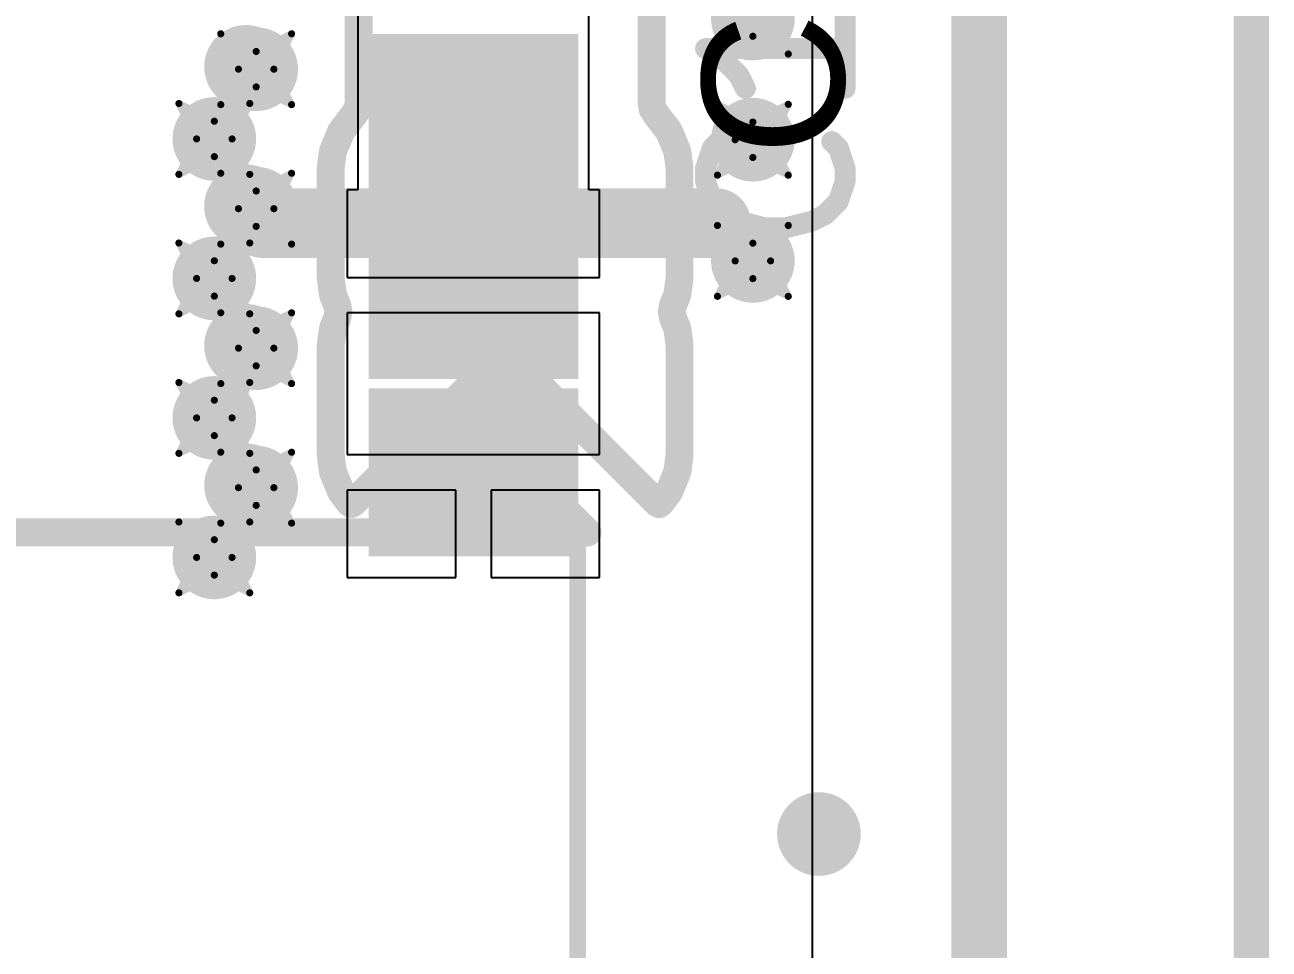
# Model space of a CAD drawing. Header units: inches. Extents: x 0 to 12.4, y -0.6 to 2.2.
# Drawn here: x 2.2868 to 2.638, y -0.1302 to 0.1306 of the extents above; entities that cross this region are included whole.
import ezdxf

# ---------------------------------------------------------------- set-up
doc = ezdxf.new("R2010")
doc.units = ezdxf.units.IN
doc.header["$MEASUREMENT"] = 0
for name, color, linetype in [('Board_Outline', 216, 'Continuous'), ('Bottom Layer', 5, 'Continuous'), ('Dimension', 6, 'Continuous'), ('Drill Drawing', 1, 'Continuous'), ('Mechanical 4', 56, 'Continuous'), ('Top Layer', 1, 'Continuous'), ('Top Overlay', 2, 'Continuous'), ('Top Paste', 8, 'Continuous'), ('Top Solder', 216, 'Continuous'), ('Via Holes', 16, 'Continuous')]:
    doc.layers.add(name, color=color, linetype=linetype)
doc.styles.add('Arial', font='', dxfattribs={"height": 0.2})
doc.styles.get('Arial').set_extended_font_data('Arial')

# ---------------------------------------------------------------- blocks, each defined once
blk = doc.blocks.new('E07_400M10S_10')
at = {"layer": 'Top Layer'}
for points in [[(-0.28346455, 0.03503935), (-0.23228345, 0.03503935), (-0.23228345, -0.00433075), (-0.28346455, -0.00433075)], [(-0.28346455, -0.01496065), (-0.23228345, -0.01496065), (-0.23228345, -0.05433075), (-0.28346455, -0.05433075)], [(-0.28346455, -0.06496065), (-0.23228345, -0.06496065), (-0.23228345, -0.10433075), (-0.28346455, -0.10433075)]]:
    blk.add_hatch(color=1, dxfattribs=at).paths.add_polyline_path(points)
at = {"layer": 'Top Paste'}
for points in [[(-0.28346455, 0.03503935), (-0.23228345, 0.03503935), (-0.23228345, -0.00433075), (-0.28346455, -0.00433075)], [(-0.28346455, -0.01496065), (-0.23228345, -0.01496065), (-0.23228345, -0.05433075), (-0.28346455, -0.05433075)], [(-0.28346455, -0.06496065), (-0.23228345, -0.06496065), (-0.23228345, -0.10433075), (-0.28346455, -0.10433075)]]:
    blk.add_hatch(color=8, dxfattribs=at).paths.add_polyline_path(points)
at = {"layer": 'Top Solder'}
for points in [[(-0.28746455, 0.03903935), (-0.22828345, 0.03903935), (-0.22828345, -0.00833075), (-0.28746455, -0.00833075)], [(-0.28746455, -0.01096065), (-0.22828345, -0.01096065), (-0.22828345, -0.05833075), (-0.28746455, -0.05833075)], [(-0.28746455, -0.06096065), (-0.22828345, -0.06096065), (-0.22828345, -0.10833075), (-0.28746455, -0.10833075)]]:
    blk.add_hatch(color=216, dxfattribs=at).paths.add_polyline_path(points)

msp = doc.modelspace()

# ---------------------------------------------------------------- hatches: boundary and pattern name
at = {"layer": 'Bottom Layer'}
h = msp.add_hatch(color=5, dxfattribs=at)
edge = h.paths.add_edge_path()
edge.add_arc((2.4922756, 0.132399), 0.011811, 0, 360)
h = msp.add_hatch(color=5, dxfattribs=at)
edge = h.paths.add_edge_path()
edge.add_arc((2.3520669, 0.1181102), 0.011811, 0, 360)
h = msp.add_hatch(color=5, dxfattribs=at)
edge = h.paths.add_edge_path()
edge.add_arc((2.3402559, 0.0984252), 0.011811, 0, 360)
h = msp.add_hatch(color=5, dxfattribs=at)
edge = h.paths.add_edge_path()
edge.add_arc((2.4922756, 0.0981995), 0.011811, 0, 360)
h = msp.add_hatch(color=5, dxfattribs=at)
edge = h.paths.add_edge_path()
edge.add_arc((2.3520669, 0.0787402), 0.011811, 0, 360)
h = msp.add_hatch(color=5, dxfattribs=at)
edge = h.paths.add_edge_path()
edge.add_arc((2.4922756, 0.064), 0.011811, 0, 360)
h = msp.add_hatch(color=5, dxfattribs=at)
edge = h.paths.add_edge_path()
edge.add_arc((2.3402559, 0.0590552), 0.011811, 0, 360)
h = msp.add_hatch(color=5, dxfattribs=at)
edge = h.paths.add_edge_path()
edge.add_arc((2.3520669, 0.0393701), 0.011811, 0, 360)
h = msp.add_hatch(color=5, dxfattribs=at)
edge = h.paths.add_edge_path()
edge.add_arc((2.3402559, 0.0196851), 0.011811, 0, 360)
h = msp.add_hatch(color=5, dxfattribs=at)
edge = h.paths.add_edge_path()
edge.add_arc((2.3520669, 0), 0.011811, 0, 360)
h = msp.add_hatch(color=5, dxfattribs=at)
edge = h.paths.add_edge_path()
edge.add_arc((2.3402559, -0.019685), 0.011811, 0, 360)
at = {"layer": 'Dimension'}
h = msp.add_hatch(color=6, dxfattribs=at)
edge = h.paths.add_edge_path()
edge.add_arc((2.3492068, 0.1187761), 0.011811, 0, 360)
h = msp.add_hatch(color=6, dxfattribs=at)
edge = h.paths.add_edge_path()
edge.add_arc((2.3492068, 0.0794061), 0.011811, 0, 360)
h = msp.add_hatch(color=6, dxfattribs=at)
edge = h.paths.add_edge_path()
edge.add_arc((2.3492068, 0.040036), 0.011811, 0, 360)
h = msp.add_hatch(color=6, dxfattribs=at)
edge = h.paths.add_edge_path()
edge.add_arc((2.3492068, 0.0006659), 0.011811, 0, 360)
h = msp.add_hatch(color=6, dxfattribs=at)
edge = h.paths.add_edge_path()
edge.add_arc((2.5109194, -0.0977593), 0.011811, 0, 360)
at = {"layer": 'Top Layer'}
h = msp.add_hatch(color=1, dxfattribs=at)
edge = h.paths.add_edge_path()
edge.add_arc((2.4922756, 0.132399), 0.011811, 0, 360)
h = msp.add_hatch(color=1, dxfattribs=at)
edge = h.paths.add_edge_path()
edge.add_arc((2.3520669, 0.1181102), 0.011811, 0, 360)
h = msp.add_hatch(color=1, dxfattribs=at)
edge = h.paths.add_edge_path()
edge.add_arc((2.3402559, 0.0984252), 0.011811, 0, 360)
h = msp.add_hatch(color=1, dxfattribs=at)
edge = h.paths.add_edge_path()
edge.add_arc((2.4922756, 0.0981995), 0.011811, 0, 360)
h = msp.add_hatch(color=1, dxfattribs=at)
edge = h.paths.add_edge_path()
edge.add_arc((2.3520669, 0.0787402), 0.011811, 0, 360)
h = msp.add_hatch(color=1, dxfattribs=at)
edge = h.paths.add_edge_path()
edge.add_arc((2.4922756, 0.064), 0.011811, 0, 360)
h = msp.add_hatch(color=1, dxfattribs=at)
edge = h.paths.add_edge_path()
edge.add_arc((2.3402559, 0.0590552), 0.011811, 0, 360)
h = msp.add_hatch(color=1, dxfattribs=at)
edge = h.paths.add_edge_path()
edge.add_arc((2.3520669, 0.0393701), 0.011811, 0, 360)
h = msp.add_hatch(color=1, dxfattribs=at)
edge = h.paths.add_edge_path()
edge.add_arc((2.3402559, 0.0196851), 0.011811, 0, 360)
h = msp.add_hatch(color=1, dxfattribs=at)
edge = h.paths.add_edge_path()
edge.add_arc((2.3520669, 0), 0.011811, 0, 360)
h = msp.add_hatch(color=1, dxfattribs=at)
edge = h.paths.add_edge_path()
edge.add_arc((2.3402559, -0.019685), 0.011811, 0, 360)
at = {"layer": 'Via Holes'}
h = msp.add_hatch(color=7, dxfattribs=at)
edge = h.paths.add_edge_path()
edge.add_arc((2.4922756, 0.132399), 0.0059055, 0, 360)
h = msp.add_hatch(color=7, dxfattribs=at)
edge = h.paths.add_edge_path()
edge.add_arc((2.3520669, 0.1181102), 0.0059055, 0, 360)
h = msp.add_hatch(color=7, dxfattribs=at)
edge = h.paths.add_edge_path()
edge.add_arc((2.3402559, 0.0984252), 0.0059055, 0, 360)
h = msp.add_hatch(color=7, dxfattribs=at)
edge = h.paths.add_edge_path()
edge.add_arc((2.4922756, 0.0981995), 0.0059055, 0, 360)
h = msp.add_hatch(color=7, dxfattribs=at)
edge = h.paths.add_edge_path()
edge.add_arc((2.3520669, 0.0787402), 0.0059055, 0, 360)
h = msp.add_hatch(color=7, dxfattribs=at)
edge = h.paths.add_edge_path()
edge.add_arc((2.4922756, 0.064), 0.0059055, 0, 360)
h = msp.add_hatch(color=7, dxfattribs=at)
edge = h.paths.add_edge_path()
edge.add_arc((2.3402559, 0.0590552), 0.0059055, 0, 360)
h = msp.add_hatch(color=7, dxfattribs=at)
edge = h.paths.add_edge_path()
edge.add_arc((2.3520669, 0.0393701), 0.0059055, 0, 360)
h = msp.add_hatch(color=7, dxfattribs=at)
edge = h.paths.add_edge_path()
edge.add_arc((2.3402559, 0.0196851), 0.0059055, 0, 360)
h = msp.add_hatch(color=7, dxfattribs=at)
edge = h.paths.add_edge_path()
edge.add_arc((2.3520669, 0), 0.0059055, 0, 360)
h = msp.add_hatch(color=7, dxfattribs=at)
edge = h.paths.add_edge_path()
edge.add_arc((2.3402559, -0.019685), 0.0059055, 0, 360)

# ---------------------------------------------------------------- linework, layer by layer
at = {"layer": 'Board_Outline', "const_width": 0.01}
msp.add_lwpolyline([(2.5590551, -0.4330709), (2.5590551, 1.9685039)], dxfattribs=at)
at = {"layer": 'Bottom Layer'}
msp.add_line((2.509055, 0.3504187), (2.509055, -0.3830709), dxfattribs=at)
at = {"layer": 'Dimension'}
for points, const_width in [([(2.5522383, -0.4196294), (2.5522383, 1.9563943)], 0.007874), ([(2.633, -0.4330709), (2.633, 0.4708022)], 0.01), ([(2.463695, 0.1092984), (2.463695, 0.1400649)], 0.007874), ([(2.3809785, 0.1094903), (2.3809785, 0.1398729)], 0.007874), ([(2.3807294, 0.1069402), (2.3810161, 0.1090126)], 0.007874), ([(2.3809785, 0.1094898), (2.3809785, 0.1094903)], 0.007874), ([(2.3809785, 0.1092984), (2.3809785, 0.1094898)], 0.007874), ([(2.3809785, 0.1092984), (2.3810085, 0.1091094)], 0.007874), ([(2.3810085, 0.1091094), (2.3810161, 0.1090126)], 0.007874), ([(2.4636575, 0.1090132), (2.463665, 0.1091087)], 0.007874), ([(2.4636575, 0.1090132), (2.4639441, 0.1069403)], 0.007874), ([(2.463665, 0.1091087), (2.463695, 0.1092984)], 0.007874), ([(2.3762574, 0.1008232), (2.3795913, 0.105168)], 0.007874), ([(2.3795913, 0.105168), (2.3796015, 0.1051782)], 0.007874), ([(2.3796015, 0.1051782), (2.3796136, 0.105197)], 0.007874), ([(2.3796136, 0.105197), (2.3797859, 0.1054215)], 0.007874), ([(2.3797667, 0.1054363), (2.3807294, 0.1069402)], 0.007874), ([(2.3797667, 0.1054363), (2.3797859, 0.1054215)], 0.007874), ([(2.4639441, 0.1069403), (2.4649069, 0.1054363)], 0.007874), ([(2.4648877, 0.1054215), (2.4649069, 0.1054363)], 0.007874), ([(2.4648877, 0.1054215), (2.4650605, 0.1051963)], 0.007874), ([(2.4650605, 0.1051963), (2.4650723, 0.1051779)], 0.007874), ([(2.4650723, 0.1051779), (2.4650822, 0.105168)], 0.007874), ([(2.4650822, 0.105168), (2.4684161, 0.1008232)], 0.007874), ([(2.3738445, 0.0952144), (2.3759401, 0.1002737)], 0.007874), ([(2.3759401, 0.1002737), (2.3762574, 0.1008232)], 0.007874), ([(2.4684161, 0.1008232), (2.4687334, 0.1002737)], 0.007874), ([(2.4687334, 0.1002737), (2.470829, 0.0952144)], 0.007874), ([(2.373145, 0.0905356), (2.3736802, 0.0946014)], 0.007874), ([(2.3736802, 0.0946014), (2.3738445, 0.0952144)], 0.007874), ([(2.470829, 0.0952144), (2.4709933, 0.0946014)], 0.007874), ([(2.4709933, 0.0946014), (2.4715285, 0.0905356)], 0.007874), ([(2.3731242, 0.0902178), (2.373145, 0.0905356)], 0.007874), ([(2.3731242, 0.0591456), (2.3731242, 0.0902178)], 0.007874), ([(2.4715285, 0.0905356), (2.4715494, 0.0902178)], 0.007874), ([(2.4715494, 0.0591456), (2.4715494, 0.0902178)], 0.007874), ([(2.3492068, 0.0794061), (2.3539313, 0.0746817)], 0.019685), ([(2.3539313, 0.0746817), (2.4223368, 0.0746817)], 0.019685), ([(2.4223368, 0.0246817), (2.4223368, 0.0746817)], 0.019685), ([(2.4223368, 0.0746817), (2.481884, 0.0746817)], 0.019685), ([(2.3731242, 0.0591456), (2.373145, 0.0588277)], 0.007874), ([(2.373145, 0.0588277), (2.3736802, 0.0547619)], 0.007874), ([(2.4709933, 0.0547619), (2.4715285, 0.0588277)], 0.007874), ([(2.4715285, 0.0588277), (2.4715494, 0.0591456)], 0.007874), ([(2.3736802, 0.0547619), (2.3738445, 0.0541489)], 0.007874), ([(2.3738445, 0.0541489), (2.3749211, 0.0515498)], 0.007874), ([(2.4697524, 0.0515499), (2.470829, 0.054149)], 0.007874), ([(2.470829, 0.054149), (2.4709933, 0.0547619)], 0.007874), ([(2.3749211, 0.0515498), (2.3752927, 0.0496817)], 0.007874), ([(2.3749211, 0.0478135), (2.3752927, 0.0496817)], 0.007874), ([(2.4693808, 0.0496817), (2.4697524, 0.0515499)], 0.007874), ([(2.4693808, 0.0496817), (2.4697524, 0.0478134)], 0.007874), ([(2.3738445, 0.0452145), (2.3749211, 0.0478135)], 0.007874), ([(2.4697524, 0.0478134), (2.470829, 0.0452144)], 0.007874), ([(2.373145, 0.0405356), (2.3736802, 0.0446014)], 0.007874), ([(2.3736802, 0.0446014), (2.3738445, 0.0452145)], 0.007874), ([(2.470829, 0.0452144), (2.4709933, 0.0446014)], 0.007874), ([(2.4709933, 0.0446014), (2.4715285, 0.0405356)], 0.007874), ([(2.3731242, 0.0402178), (2.373145, 0.0405356)], 0.007874), ([(2.3731242, 0.0091456), (2.3731242, 0.0402178)], 0.007874), ([(2.4715285, 0.0405356), (2.4715494, 0.0402178)], 0.007874), ([(2.4715494, 0.0091456), (2.4715494, 0.0402178)], 0.007874), ([(2.3793633, -0.0043724), (2.4188847, 0.0351491)], 0.007874), ([(2.4188847, 0.0351491), (2.4210732, 0.0364126)], 0.007874), ([(2.4210732, 0.0364126), (2.4236003, 0.0364126)], 0.007874), ([(2.4236003, 0.0364126), (2.4257887, 0.0351491)], 0.007874), ([(2.4257887, 0.0351491), (2.4653102, -0.0043724)], 0.007874), ([(2.3992631, -0.0123113), (2.4218823, 0.0103078)], 0.007874), ([(2.4218823, 0.0103078), (2.4223368, 0.0105702)], 0.007874), ([(2.4223368, 0.0105702), (2.4227912, 0.0103078)], 0.007874), ([(2.4227912, 0.0103078), (2.4454104, -0.0123113)], 0.007874), ([(2.3731242, 0.0091456), (2.373145, 0.0088277)], 0.007874), ([(2.373145, 0.0088277), (2.3736802, 0.0047619)], 0.007874), ([(2.4709933, 0.0047619), (2.4715285, 0.0088277)], 0.007874), ([(2.4715285, 0.0088277), (2.4715494, 0.0091456)], 0.007874), ([(2.3736802, 0.0047619), (2.3738445, 0.004149)], 0.007874), ([(2.3738445, 0.004149), (2.3759402, -0.0009104)], 0.007874), ([(2.4687334, -0.0009103), (2.470829, 0.004149)], 0.007874), ([(2.470829, 0.004149), (2.4709933, 0.0047619)], 0.007874), ([(2.3759402, -0.0009104), (2.3762574, -0.0014598)], 0.007874), ([(2.3762574, -0.0014598), (2.3784462, -0.0043123)], 0.007874), ([(2.4662273, -0.0043123), (2.4684161, -0.0014599)], 0.007874), ([(2.4684161, -0.0014599), (2.4687334, -0.0009103)], 0.007874), ([(2.3784462, -0.0043123), (2.3788855, -0.0046345)], 0.007874), ([(2.3788855, -0.0046345), (2.3793633, -0.0043724)], 0.007874), ([(2.4653102, -0.0043724), (2.4657879, -0.0046345)], 0.007874), ([(2.4657879, -0.0046345), (2.4662273, -0.0043123)], 0.007874), ([(1.701884, -0.0126321), (2.3990666, -0.0126321)], 0.007874), ([(1.701884, -0.0126321), (2.3990666, -0.0126321)], 0.007874), ([(2.3990666, -0.0126321), (2.3992631, -0.0123113)], 0.007874), ([(2.3990666, -0.0126321), (2.3994324, -0.0127199)], 0.007874), ([(2.3994324, -0.0127199), (2.4452411, -0.0127199)], 0.007874), ([(2.4452411, -0.0127199), (2.4456069, -0.0126321)], 0.007874), ([(2.4454104, -0.0123113), (2.4456069, -0.0126321)], 0.007874)]:
    msp.add_lwpolyline(points, dxfattribs=dict(at, const_width=const_width))
for points, const_width in [([(2.37901, 0.1094903, 1), (2.382947, 0.1094903, 1)], 0.003937), ([(2.37901, 0.1094903, 1), (2.382947, 0.1094903, 1)], 0.003937), ([(2.37901, 0.1094898, 1), (2.382947, 0.1094898, 1)], 0.003937), ([(2.37901, 0.1094898, 1), (2.382947, 0.1094898, 1)], 0.003937), ([(2.37901, 0.1092984, 1), (2.382947, 0.1092984, 1)], 0.003937), ([(2.37901, 0.1092984, 1), (2.382947, 0.1092984, 1)], 0.003937), ([(2.37904, 0.1091094, 1), (2.382977, 0.1091094, 1)], 0.003937), ([(2.37904, 0.1091094, 1), (2.382977, 0.1091094, 1)], 0.003937), ([(2.3790476, 0.1090126, 1), (2.3829846, 0.1090126, 1)], 0.003937), ([(2.3790476, 0.1090126, 1), (2.3829846, 0.1090126, 1)], 0.003937), ([(2.461689, 0.1090132, 1), (2.465626, 0.1090132, 1)], 0.003937), ([(2.461689, 0.1090132, 1), (2.465626, 0.1090132, 1)], 0.003937), ([(2.4616965, 0.1091087, 1), (2.4656335, 0.1091087, 1)], 0.003937), ([(2.4616965, 0.1091087, 1), (2.4656335, 0.1091087, 1)], 0.003937), ([(2.4617265, 0.1092984, 1), (2.4656635, 0.1092984, 1)], 0.003937), ([(2.4617265, 0.1092984, 1), (2.4656635, 0.1092984, 1)], 0.003937), ([(2.3776228, 0.105168, 1), (2.3815598, 0.105168, 1)], 0.003937), ([(2.3776228, 0.105168, 1), (2.3815598, 0.105168, 1)], 0.003937), ([(2.377633, 0.1051782, 1), (2.38157, 0.1051782, 1)], 0.003937), ([(2.377633, 0.1051782, 1), (2.38157, 0.1051782, 1)], 0.003937), ([(2.3776451, 0.105197, 1), (2.3815821, 0.105197, 1)], 0.003937), ([(2.3776451, 0.105197, 1), (2.3815821, 0.105197, 1)], 0.003937), ([(2.3777982, 0.1054363, 1), (2.3817352, 0.1054363, 1)], 0.003937), ([(2.3777982, 0.1054363, 1), (2.3817352, 0.1054363, 1)], 0.003937), ([(2.3778174, 0.1054215, 1), (2.3817544, 0.1054215, 1)], 0.003937), ([(2.3778174, 0.1054215, 1), (2.3817544, 0.1054215, 1)], 0.003937), ([(2.3787609, 0.1069402, 1), (2.3826979, 0.1069402, 1)], 0.003937), ([(2.3787609, 0.1069402, 1), (2.3826979, 0.1069402, 1)], 0.003937), ([(2.4619756, 0.1069403, 1), (2.4659126, 0.1069403, 1)], 0.003937), ([(2.4619756, 0.1069403, 1), (2.4659126, 0.1069403, 1)], 0.003937), ([(2.4629192, 0.1054215, 1), (2.4668562, 0.1054215, 1)], 0.003937), ([(2.4629192, 0.1054215, 1), (2.4668562, 0.1054215, 1)], 0.003937), ([(2.4629384, 0.1054363, 1), (2.4668754, 0.1054363, 1)], 0.003937), ([(2.4629384, 0.1054363, 1), (2.4668754, 0.1054363, 1)], 0.003937), ([(2.463092, 0.1051963, 1), (2.467029, 0.1051963, 1)], 0.003937), ([(2.463092, 0.1051963, 1), (2.467029, 0.1051963, 1)], 0.003937), ([(2.4631038, 0.1051779, 1), (2.4670408, 0.1051779, 1)], 0.003937), ([(2.4631038, 0.1051779, 1), (2.4670408, 0.1051779, 1)], 0.003937), ([(2.4631137, 0.105168, 1), (2.4670507, 0.105168, 1)], 0.003937), ([(2.4631137, 0.105168, 1), (2.4670507, 0.105168, 1)], 0.003937), ([(2.3739716, 0.1002737, 1), (2.3779086, 0.1002737, 1)], 0.003937), ([(2.3739716, 0.1002737, 1), (2.3779086, 0.1002737, 1)], 0.003937), ([(2.3742889, 0.1008232, 1), (2.3782259, 0.1008232, 1)], 0.003937), ([(2.3742889, 0.1008232, 1), (2.3782259, 0.1008232, 1)], 0.003937), ([(2.4664476, 0.1008232, 1), (2.4703846, 0.1008232, 1)], 0.003937), ([(2.4664476, 0.1008232, 1), (2.4703846, 0.1008232, 1)], 0.003937), ([(2.4667649, 0.1002737, 1), (2.4707019, 0.1002737, 1)], 0.003937), ([(2.4667649, 0.1002737, 1), (2.4707019, 0.1002737, 1)], 0.003937), ([(2.3717117, 0.0946014, 1), (2.3756487, 0.0946014, 1)], 0.003937), ([(2.3717117, 0.0946014, 1), (2.3756487, 0.0946014, 1)], 0.003937), ([(2.371876, 0.0952144, 1), (2.375813, 0.0952144, 1)], 0.003937), ([(2.371876, 0.0952144, 1), (2.375813, 0.0952144, 1)], 0.003937), ([(2.4688605, 0.0952144, 1), (2.4727975, 0.0952144, 1)], 0.003937), ([(2.4688605, 0.0952144, 1), (2.4727975, 0.0952144, 1)], 0.003937), ([(2.4690248, 0.0946014, 1), (2.4729618, 0.0946014, 1)], 0.003937), ([(2.4690248, 0.0946014, 1), (2.4729618, 0.0946014, 1)], 0.003937), ([(2.3711557, 0.0902178, 1), (2.3750927, 0.0902178, 1)], 0.003937), ([(2.3711557, 0.0902178, 1), (2.3750927, 0.0902178, 1)], 0.003937), ([(2.3711765, 0.0905356, 1), (2.3751135, 0.0905356, 1)], 0.003937), ([(2.3711765, 0.0905356, 1), (2.3751135, 0.0905356, 1)], 0.003937), ([(2.46956, 0.0905356, 1), (2.473497, 0.0905356, 1)], 0.003937), ([(2.46956, 0.0905356, 1), (2.473497, 0.0905356, 1)], 0.003937), ([(2.4695809, 0.0902178, 1), (2.4735179, 0.0902178, 1)], 0.003937), ([(2.4695809, 0.0902178, 1), (2.4735179, 0.0902178, 1)], 0.003937), ([(2.3442856, 0.0794061, 1), (2.354128, 0.0794061, 1)], 0.0098425), ([(2.3490101, 0.0746817, 1), (2.3588525, 0.0746817, 1)], 0.0098425), ([(2.3490101, 0.0746817, 1), (2.3588525, 0.0746817, 1)], 0.0098425), ([(2.4174156, 0.0746817, 1), (2.427258, 0.0746817, 1)], 0.0098425), ([(2.4174156, 0.0746817, 1), (2.427258, 0.0746817, 1)], 0.0098425), ([(2.4174156, 0.0746817, 1), (2.427258, 0.0746817, 1)], 0.0098425), ([(2.4769628, 0.0746817, 1), (2.4868052, 0.0746817, 1)], 0.0098425), ([(2.3711557, 0.0591456, 1), (2.3750927, 0.0591456, 1)], 0.003937), ([(2.3711557, 0.0591456, 1), (2.3750927, 0.0591456, 1)], 0.003937), ([(2.3711765, 0.0588277, 1), (2.3751135, 0.0588277, 1)], 0.003937), ([(2.3711765, 0.0588277, 1), (2.3751135, 0.0588277, 1)], 0.003937), ([(2.46956, 0.0588277, 1), (2.473497, 0.0588277, 1)], 0.003937), ([(2.46956, 0.0588277, 1), (2.473497, 0.0588277, 1)], 0.003937), ([(2.4695809, 0.0591456, 1), (2.4735179, 0.0591456, 1)], 0.003937), ([(2.4695809, 0.0591456, 1), (2.4735179, 0.0591456, 1)], 0.003937), ([(2.3717117, 0.0547619, 1), (2.3756487, 0.0547619, 1)], 0.003937), ([(2.3717117, 0.0547619, 1), (2.3756487, 0.0547619, 1)], 0.003937), ([(2.371876, 0.0541489, 1), (2.375813, 0.0541489, 1)], 0.003937), ([(2.371876, 0.0541489, 1), (2.375813, 0.0541489, 1)], 0.003937), ([(2.4688605, 0.054149, 1), (2.4727975, 0.054149, 1)], 0.003937), ([(2.4688605, 0.054149, 1), (2.4727975, 0.054149, 1)], 0.003937), ([(2.4690248, 0.0547619, 1), (2.4729618, 0.0547619, 1)], 0.003937), ([(2.4690248, 0.0547619, 1), (2.4729618, 0.0547619, 1)], 0.003937), ([(2.3729526, 0.0515498, 1), (2.3768896, 0.0515498, 1)], 0.003937), ([(2.3729526, 0.0515498, 1), (2.3768896, 0.0515498, 1)], 0.003937), ([(2.3733242, 0.0496817, 1), (2.3772612, 0.0496817, 1)], 0.003937), ([(2.3733242, 0.0496817, 1), (2.3772612, 0.0496817, 1)], 0.003937), ([(2.4674123, 0.0496817, 1), (2.4713493, 0.0496817, 1)], 0.003937), ([(2.4674123, 0.0496817, 1), (2.4713493, 0.0496817, 1)], 0.003937), ([(2.4677839, 0.0515499, 1), (2.4717209, 0.0515499, 1)], 0.003937), ([(2.4677839, 0.0515499, 1), (2.4717209, 0.0515499, 1)], 0.003937), ([(2.3729526, 0.0478135, 1), (2.3768896, 0.0478135, 1)], 0.003937), ([(2.3729526, 0.0478135, 1), (2.3768896, 0.0478135, 1)], 0.003937), ([(2.4677839, 0.0478134, 1), (2.4717209, 0.0478134, 1)], 0.003937), ([(2.4677839, 0.0478134, 1), (2.4717209, 0.0478134, 1)], 0.003937), ([(2.3717117, 0.0446014, 1), (2.3756487, 0.0446014, 1)], 0.003937), ([(2.3717117, 0.0446014, 1), (2.3756487, 0.0446014, 1)], 0.003937), ([(2.371876, 0.0452145, 1), (2.375813, 0.0452145, 1)], 0.003937), ([(2.371876, 0.0452145, 1), (2.375813, 0.0452145, 1)], 0.003937), ([(2.4688605, 0.0452144, 1), (2.4727975, 0.0452144, 1)], 0.003937), ([(2.4688605, 0.0452144, 1), (2.4727975, 0.0452144, 1)], 0.003937), ([(2.4690248, 0.0446014, 1), (2.4729618, 0.0446014, 1)], 0.003937), ([(2.4690248, 0.0446014, 1), (2.4729618, 0.0446014, 1)], 0.003937), ([(2.3711557, 0.0402178, 1), (2.3750927, 0.0402178, 1)], 0.003937), ([(2.3711557, 0.0402178, 1), (2.3750927, 0.0402178, 1)], 0.003937), ([(2.3711765, 0.0405356, 1), (2.3751135, 0.0405356, 1)], 0.003937), ([(2.3711765, 0.0405356, 1), (2.3751135, 0.0405356, 1)], 0.003937), ([(2.46956, 0.0405356, 1), (2.473497, 0.0405356, 1)], 0.003937), ([(2.46956, 0.0405356, 1), (2.473497, 0.0405356, 1)], 0.003937), ([(2.4695809, 0.0402178, 1), (2.4735179, 0.0402178, 1)], 0.003937), ([(2.4695809, 0.0402178, 1), (2.4735179, 0.0402178, 1)], 0.003937), ([(2.4169162, 0.0351491, 1), (2.4208532, 0.0351491, 1)], 0.003937), ([(2.4169162, 0.0351491, 1), (2.4208532, 0.0351491, 1)], 0.003937), ([(2.4191047, 0.0364126, 1), (2.4230417, 0.0364126, 1)], 0.003937), ([(2.4191047, 0.0364126, 1), (2.4230417, 0.0364126, 1)], 0.003937), ([(2.4216318, 0.0364126, 1), (2.4255688, 0.0364126, 1)], 0.003937), ([(2.4216318, 0.0364126, 1), (2.4255688, 0.0364126, 1)], 0.003937), ([(2.4238202, 0.0351491, 1), (2.4277572, 0.0351491, 1)], 0.003937), ([(2.4238202, 0.0351491, 1), (2.4277572, 0.0351491, 1)], 0.003937), ([(2.4174156, 0.0246817, 1), (2.427258, 0.0246817, 1)], 0.0098425), ([(2.4199138, 0.0103078, 1), (2.4238508, 0.0103078, 1)], 0.003937), ([(2.4199138, 0.0103078, 1), (2.4238508, 0.0103078, 1)], 0.003937), ([(2.4203683, 0.0105702, 1), (2.4243053, 0.0105702, 1)], 0.003937), ([(2.4203683, 0.0105702, 1), (2.4243053, 0.0105702, 1)], 0.003937), ([(2.4208227, 0.0103078, 1), (2.4247597, 0.0103078, 1)], 0.003937), ([(2.4208227, 0.0103078, 1), (2.4247597, 0.0103078, 1)], 0.003937), ([(2.3711557, 0.0091456, 1), (2.3750927, 0.0091456, 1)], 0.003937), ([(2.3711557, 0.0091456, 1), (2.3750927, 0.0091456, 1)], 0.003937), ([(2.3711765, 0.0088277, 1), (2.3751135, 0.0088277, 1)], 0.003937), ([(2.3711765, 0.0088277, 1), (2.3751135, 0.0088277, 1)], 0.003937), ([(2.46956, 0.0088277, 1), (2.473497, 0.0088277, 1)], 0.003937), ([(2.46956, 0.0088277, 1), (2.473497, 0.0088277, 1)], 0.003937), ([(2.4695809, 0.0091456, 1), (2.4735179, 0.0091456, 1)], 0.003937), ([(2.4695809, 0.0091456, 1), (2.4735179, 0.0091456, 1)], 0.003937), ([(2.3717117, 0.0047619, 1), (2.3756487, 0.0047619, 1)], 0.003937), ([(2.3717117, 0.0047619, 1), (2.3756487, 0.0047619, 1)], 0.003937), ([(2.371876, 0.004149, 1), (2.375813, 0.004149, 1)], 0.003937), ([(2.371876, 0.004149, 1), (2.375813, 0.004149, 1)], 0.003937), ([(2.4688605, 0.004149, 1), (2.4727975, 0.004149, 1)], 0.003937), ([(2.4688605, 0.004149, 1), (2.4727975, 0.004149, 1)], 0.003937), ([(2.4690248, 0.0047619, 1), (2.4729618, 0.0047619, 1)], 0.003937), ([(2.4690248, 0.0047619, 1), (2.4729618, 0.0047619, 1)], 0.003937), ([(2.3739717, -0.0009104, 1), (2.3779087, -0.0009104, 1)], 0.003937), ([(2.3739717, -0.0009104, 1), (2.3779087, -0.0009104, 1)], 0.003937), ([(2.3742889, -0.0014598, 1), (2.3782259, -0.0014598, 1)], 0.003937), ([(2.3742889, -0.0014598, 1), (2.3782259, -0.0014598, 1)], 0.003937), ([(2.4664476, -0.0014599, 1), (2.4703846, -0.0014599, 1)], 0.003937), ([(2.4664476, -0.0014599, 1), (2.4703846, -0.0014599, 1)], 0.003937), ([(2.4667649, -0.0009103, 1), (2.4707019, -0.0009103, 1)], 0.003937), ([(2.4667649, -0.0009103, 1), (2.4707019, -0.0009103, 1)], 0.003937), ([(2.3764777, -0.0043123, 1), (2.3804147, -0.0043123, 1)], 0.003937), ([(2.3764777, -0.0043123, 1), (2.3804147, -0.0043123, 1)], 0.003937), ([(2.376917, -0.0046345, 1), (2.380854, -0.0046345, 1)], 0.003937), ([(2.376917, -0.0046345, 1), (2.380854, -0.0046345, 1)], 0.003937), ([(2.3773948, -0.0043724, 1), (2.3813318, -0.0043724, 1)], 0.003937), ([(2.3773948, -0.0043724, 1), (2.3813318, -0.0043724, 1)], 0.003937), ([(2.4633417, -0.0043724, 1), (2.4672787, -0.0043724, 1)], 0.003937), ([(2.4633417, -0.0043724, 1), (2.4672787, -0.0043724, 1)], 0.003937), ([(2.4638194, -0.0046345, 1), (2.4677564, -0.0046345, 1)], 0.003937), ([(2.4638194, -0.0046345, 1), (2.4677564, -0.0046345, 1)], 0.003937), ([(2.4642588, -0.0043123, 1), (2.4681958, -0.0043123, 1)], 0.003937), ([(2.4642588, -0.0043123, 1), (2.4681958, -0.0043123, 1)], 0.003937), ([(2.3970981, -0.0126321, 1), (2.4010351, -0.0126321, 1)], 0.003937), ([(2.3970981, -0.0126321, 1), (2.4010351, -0.0126321, 1)], 0.003937), ([(2.3970981, -0.0126321, 1), (2.4010351, -0.0126321, 1)], 0.003937), ([(2.3970981, -0.0126321, 1), (2.4010351, -0.0126321, 1)], 0.003937), ([(2.3972946, -0.0123113, 1), (2.4012316, -0.0123113, 1)], 0.003937), ([(2.3972946, -0.0123113, 1), (2.4012316, -0.0123113, 1)], 0.003937), ([(2.3974639, -0.0127199, 1), (2.4014009, -0.0127199, 1)], 0.003937), ([(2.3974639, -0.0127199, 1), (2.4014009, -0.0127199, 1)], 0.003937), ([(2.4432726, -0.0127199, 1), (2.4472096, -0.0127199, 1)], 0.003937), ([(2.4432726, -0.0127199, 1), (2.4472096, -0.0127199, 1)], 0.003937), ([(2.4434419, -0.0123113, 1), (2.4473789, -0.0123113, 1)], 0.003937), ([(2.4434419, -0.0123113, 1), (2.4473789, -0.0123113, 1)], 0.003937), ([(2.4436384, -0.0126321, 1), (2.4475754, -0.0126321, 1)], 0.003937), ([(2.4436384, -0.0126321, 1), (2.4475754, -0.0126321, 1)], 0.003937)]:
    msp.add_lwpolyline(points, format="xyb", close=True, dxfattribs=dict(at, const_width=const_width))
at = {"layer": 'Drill Drawing', "const_width": 0.002}
for points in [[(2.4822756, 0.122399), (2.4872756, 0.132399)], [(2.4972756, 0.132399), (2.5022756, 0.122399)], [(2.3420669, 0.1281102), (2.3520669, 0.1231102)], [(2.3420669, 0.1281102), (2.3470669, 0.1181102)], [(2.3520669, 0.1231102), (2.3620669, 0.1281102)], [(2.3570669, 0.1181102), (2.3620669, 0.1281102)], [(2.4822756, 0.122399), (2.4922756, 0.127399)], [(2.4922756, 0.127399), (2.5022756, 0.122399)], [(2.3420669, 0.1081102), (2.3470669, 0.1181102)], [(2.3570669, 0.1181102), (2.3620669, 0.1081102)], [(2.3420669, 0.1081102), (2.3520669, 0.1131102)], [(2.3520669, 0.1131102), (2.3620669, 0.1081102)], [(2.3302559, 0.1084252), (2.3402559, 0.1034252)], [(2.3302559, 0.1084252), (2.3352559, 0.0984252)], [(2.3402559, 0.1034252), (2.3502559, 0.1084252)], [(2.3452559, 0.0984252), (2.3502559, 0.1084252)], [(2.4822756, 0.1081995), (2.4922756, 0.1031995)], [(2.4822756, 0.1081995), (2.4872756, 0.0981995)], [(2.4922756, 0.1031995), (2.5022756, 0.1081995)], [(2.4972756, 0.0981995), (2.5022756, 0.1081995)], [(2.3302559, 0.0884252), (2.3352559, 0.0984252)], [(2.3452559, 0.0984252), (2.3502559, 0.0884252)], [(2.4822756, 0.0881995), (2.4872756, 0.0981995)], [(2.4972756, 0.0981995), (2.5022756, 0.0881995)], [(2.3302559, 0.0884252), (2.3402559, 0.0934252)], [(2.3402559, 0.0934252), (2.3502559, 0.0884252)], [(2.4822756, 0.0881995), (2.4922756, 0.0931995)], [(2.4922756, 0.0931995), (2.5022756, 0.0881995)], [(2.3420669, 0.0887402), (2.3520669, 0.0837402)], [(2.3420669, 0.0887402), (2.3470669, 0.0787402)], [(2.3520669, 0.0837402), (2.3620669, 0.0887402)], [(2.3570669, 0.0787402), (2.3620669, 0.0887402)], [(2.3420669, 0.0687402), (2.3470669, 0.0787402)], [(2.3570669, 0.0787402), (2.3620669, 0.0687402)], [(2.3420669, 0.0687402), (2.3520669, 0.0737402)], [(2.3520669, 0.0737402), (2.3620669, 0.0687402)], [(2.4822756, 0.074), (2.4922756, 0.069)], [(2.4822756, 0.074), (2.4872756, 0.064)], [(2.4922756, 0.069), (2.5022756, 0.074)], [(2.4972756, 0.064), (2.5022756, 0.074)], [(2.3302559, 0.0690552), (2.3402559, 0.0640552)], [(2.3302559, 0.0690552), (2.3352559, 0.0590552)], [(2.3402559, 0.0640552), (2.3502559, 0.0690552)], [(2.3452559, 0.0590552), (2.3502559, 0.0690552)], [(2.4822756, 0.054), (2.4872756, 0.064)], [(2.4972756, 0.064), (2.5022756, 0.054)], [(2.3302559, 0.0490552), (2.3352559, 0.0590552)], [(2.3452559, 0.0590552), (2.3502559, 0.0490552)], [(2.4822756, 0.054), (2.4922756, 0.059)], [(2.4922756, 0.059), (2.5022756, 0.054)], [(2.3302559, 0.0490552), (2.3402559, 0.0540552)], [(2.3402559, 0.0540552), (2.3502559, 0.0490552)], [(2.3420669, 0.0493701), (2.3520669, 0.0443701)], [(2.3420669, 0.0493701), (2.3470669, 0.0393701)], [(2.3520669, 0.0443701), (2.3620669, 0.0493701)], [(2.3570669, 0.0393701), (2.3620669, 0.0493701)], [(2.3420669, 0.0293701), (2.3470669, 0.0393701)], [(2.3570669, 0.0393701), (2.3620669, 0.0293701)], [(2.3420669, 0.0293701), (2.3520669, 0.0343701)], [(2.3520669, 0.0343701), (2.3620669, 0.0293701)], [(2.3302559, 0.0296851), (2.3402559, 0.0246851)], [(2.3302559, 0.0296851), (2.3352559, 0.0196851)], [(2.3402559, 0.0246851), (2.3502559, 0.0296851)], [(2.3452559, 0.0196851), (2.3502559, 0.0296851)], [(2.3302559, 0.0096851), (2.3352559, 0.0196851)], [(2.3452559, 0.0196851), (2.3502559, 0.0096851)], [(2.3302559, 0.0096851), (2.3402559, 0.0146851)], [(2.3402559, 0.0146851), (2.3502559, 0.0096851)], [(2.3420669, 0.01), (2.3520669, 0.005)], [(2.3420669, 0.01), (2.3470669, 0)], [(2.3520669, 0.005), (2.3620669, 0.01)], [(2.3570669, 0), (2.3620669, 0.01)], [(2.3420669, -0.01), (2.3470669, 0)], [(2.3570669, 0), (2.3620669, -0.01)], [(2.3420669, -0.01), (2.3520669, -0.005)], [(2.3520669, -0.005), (2.3620669, -0.01)], [(2.3302559, -0.009685), (2.3402559, -0.014685)], [(2.3302559, -0.009685), (2.3352559, -0.019685)], [(2.3402559, -0.014685), (2.3502559, -0.009685)], [(2.3452559, -0.019685), (2.3502559, -0.009685)], [(2.3302559, -0.029685), (2.3352559, -0.019685)], [(2.3452559, -0.019685), (2.3502559, -0.029685)], [(2.3302559, -0.029685), (2.3402559, -0.024685)], [(2.3402559, -0.024685), (2.3502559, -0.029685)]]:
    msp.add_lwpolyline(points, dxfattribs=at)
at = {"layer": 'Drill Drawing', "const_width": 0.001}
for points in [[(2.3415669, 0.1281102, 1), (2.3425669, 0.1281102, 1)], [(2.3415669, 0.1281102, 1), (2.3425669, 0.1281102, 1)], [(2.3615669, 0.1281102, 1), (2.3625669, 0.1281102, 1)], [(2.3615669, 0.1281102, 1), (2.3625669, 0.1281102, 1)], [(2.4917756, 0.127399, 1), (2.4927756, 0.127399, 1)], [(2.4917756, 0.127399, 1), (2.4927756, 0.127399, 1)], [(2.3515669, 0.1231102, 1), (2.3525669, 0.1231102, 1)], [(2.3515669, 0.1231102, 1), (2.3525669, 0.1231102, 1)], [(2.4817756, 0.122399, 1), (2.4827756, 0.122399, 1)], [(2.4817756, 0.122399, 1), (2.4827756, 0.122399, 1)], [(2.5017756, 0.122399, 1), (2.5027756, 0.122399, 1)], [(2.5017756, 0.122399, 1), (2.5027756, 0.122399, 1)], [(2.3465669, 0.1181102, 1), (2.3475669, 0.1181102, 1)], [(2.3465669, 0.1181102, 1), (2.3475669, 0.1181102, 1)], [(2.3565669, 0.1181102, 1), (2.3575669, 0.1181102, 1)], [(2.3565669, 0.1181102, 1), (2.3575669, 0.1181102, 1)], [(2.3515669, 0.1131102, 1), (2.3525669, 0.1131102, 1)], [(2.3515669, 0.1131102, 1), (2.3525669, 0.1131102, 1)], [(2.3297559, 0.1084252, 1), (2.3307559, 0.1084252, 1)], [(2.3297559, 0.1084252, 1), (2.3307559, 0.1084252, 1)], [(2.3415669, 0.1081102, 1), (2.3425669, 0.1081102, 1)], [(2.3415669, 0.1081102, 1), (2.3425669, 0.1081102, 1)], [(2.3497559, 0.1084252, 1), (2.3507559, 0.1084252, 1)], [(2.3497559, 0.1084252, 1), (2.3507559, 0.1084252, 1)], [(2.3615669, 0.1081102, 1), (2.3625669, 0.1081102, 1)], [(2.3615669, 0.1081102, 1), (2.3625669, 0.1081102, 1)], [(2.4817756, 0.1081995, 1), (2.4827756, 0.1081995, 1)], [(2.4817756, 0.1081995, 1), (2.4827756, 0.1081995, 1)], [(2.5017756, 0.1081995, 1), (2.5027756, 0.1081995, 1)], [(2.5017756, 0.1081995, 1), (2.5027756, 0.1081995, 1)], [(2.3397559, 0.1034252, 1), (2.3407559, 0.1034252, 1)], [(2.3397559, 0.1034252, 1), (2.3407559, 0.1034252, 1)], [(2.4917756, 0.1031995, 1), (2.4927756, 0.1031995, 1)], [(2.4917756, 0.1031995, 1), (2.4927756, 0.1031995, 1)], [(2.3347559, 0.0984252, 1), (2.3357559, 0.0984252, 1)], [(2.3347559, 0.0984252, 1), (2.3357559, 0.0984252, 1)], [(2.3447559, 0.0984252, 1), (2.3457559, 0.0984252, 1)], [(2.3447559, 0.0984252, 1), (2.3457559, 0.0984252, 1)], [(2.4867756, 0.0981995, 1), (2.4877756, 0.0981995, 1)], [(2.4867756, 0.0981995, 1), (2.4877756, 0.0981995, 1)], [(2.4967756, 0.0981995, 1), (2.4977756, 0.0981995, 1)], [(2.4967756, 0.0981995, 1), (2.4977756, 0.0981995, 1)], [(2.3397559, 0.0934252, 1), (2.3407559, 0.0934252, 1)], [(2.3397559, 0.0934252, 1), (2.3407559, 0.0934252, 1)], [(2.4917756, 0.0931995, 1), (2.4927756, 0.0931995, 1)], [(2.4917756, 0.0931995, 1), (2.4927756, 0.0931995, 1)], [(2.3297559, 0.0884252, 1), (2.3307559, 0.0884252, 1)], [(2.3297559, 0.0884252, 1), (2.3307559, 0.0884252, 1)], [(2.3415669, 0.0887402, 1), (2.3425669, 0.0887402, 1)], [(2.3415669, 0.0887402, 1), (2.3425669, 0.0887402, 1)], [(2.3497559, 0.0884252, 1), (2.3507559, 0.0884252, 1)], [(2.3497559, 0.0884252, 1), (2.3507559, 0.0884252, 1)], [(2.3615669, 0.0887402, 1), (2.3625669, 0.0887402, 1)], [(2.3615669, 0.0887402, 1), (2.3625669, 0.0887402, 1)], [(2.4817756, 0.0881995, 1), (2.4827756, 0.0881995, 1)], [(2.4817756, 0.0881995, 1), (2.4827756, 0.0881995, 1)], [(2.5017756, 0.0881995, 1), (2.5027756, 0.0881995, 1)], [(2.5017756, 0.0881995, 1), (2.5027756, 0.0881995, 1)], [(2.3515669, 0.0837402, 1), (2.3525669, 0.0837402, 1)], [(2.3515669, 0.0837402, 1), (2.3525669, 0.0837402, 1)], [(2.3465669, 0.0787402, 1), (2.3475669, 0.0787402, 1)], [(2.3465669, 0.0787402, 1), (2.3475669, 0.0787402, 1)], [(2.3565669, 0.0787402, 1), (2.3575669, 0.0787402, 1)], [(2.3565669, 0.0787402, 1), (2.3575669, 0.0787402, 1)], [(2.3515669, 0.0737402, 1), (2.3525669, 0.0737402, 1)], [(2.3515669, 0.0737402, 1), (2.3525669, 0.0737402, 1)], [(2.4817756, 0.074, 1), (2.4827756, 0.074, 1)], [(2.4817756, 0.074, 1), (2.4827756, 0.074, 1)], [(2.5017756, 0.074, 1), (2.5027756, 0.074, 1)], [(2.5017756, 0.074, 1), (2.5027756, 0.074, 1)], [(2.3297559, 0.0690552, 1), (2.3307559, 0.0690552, 1)], [(2.3297559, 0.0690552, 1), (2.3307559, 0.0690552, 1)], [(2.3415669, 0.0687402, 1), (2.3425669, 0.0687402, 1)], [(2.3415669, 0.0687402, 1), (2.3425669, 0.0687402, 1)], [(2.3497559, 0.0690552, 1), (2.3507559, 0.0690552, 1)], [(2.3497559, 0.0690552, 1), (2.3507559, 0.0690552, 1)], [(2.3615669, 0.0687402, 1), (2.3625669, 0.0687402, 1)], [(2.3615669, 0.0687402, 1), (2.3625669, 0.0687402, 1)], [(2.4917756, 0.069, 1), (2.4927756, 0.069, 1)], [(2.4917756, 0.069, 1), (2.4927756, 0.069, 1)], [(2.3397559, 0.0640552, 1), (2.3407559, 0.0640552, 1)], [(2.3397559, 0.0640552, 1), (2.3407559, 0.0640552, 1)], [(2.4867756, 0.064, 1), (2.4877756, 0.064, 1)], [(2.4867756, 0.064, 1), (2.4877756, 0.064, 1)], [(2.4967756, 0.064, 1), (2.4977756, 0.064, 1)], [(2.4967756, 0.064, 1), (2.4977756, 0.064, 1)], [(2.3347559, 0.0590552, 1), (2.3357559, 0.0590552, 1)], [(2.3347559, 0.0590552, 1), (2.3357559, 0.0590552, 1)], [(2.3447559, 0.0590552, 1), (2.3457559, 0.0590552, 1)], [(2.3447559, 0.0590552, 1), (2.3457559, 0.0590552, 1)], [(2.4917756, 0.059, 1), (2.4927756, 0.059, 1)], [(2.4917756, 0.059, 1), (2.4927756, 0.059, 1)], [(2.3397559, 0.0540552, 1), (2.3407559, 0.0540552, 1)], [(2.3397559, 0.0540552, 1), (2.3407559, 0.0540552, 1)], [(2.4817756, 0.054, 1), (2.4827756, 0.054, 1)], [(2.4817756, 0.054, 1), (2.4827756, 0.054, 1)], [(2.5017756, 0.054, 1), (2.5027756, 0.054, 1)], [(2.5017756, 0.054, 1), (2.5027756, 0.054, 1)], [(2.3297559, 0.0490552, 1), (2.3307559, 0.0490552, 1)], [(2.3297559, 0.0490552, 1), (2.3307559, 0.0490552, 1)], [(2.3415669, 0.0493701, 1), (2.3425669, 0.0493701, 1)], [(2.3415669, 0.0493701, 1), (2.3425669, 0.0493701, 1)], [(2.3497559, 0.0490552, 1), (2.3507559, 0.0490552, 1)], [(2.3497559, 0.0490552, 1), (2.3507559, 0.0490552, 1)], [(2.3615669, 0.0493701, 1), (2.3625669, 0.0493701, 1)], [(2.3615669, 0.0493701, 1), (2.3625669, 0.0493701, 1)], [(2.3515669, 0.0443701, 1), (2.3525669, 0.0443701, 1)], [(2.3515669, 0.0443701, 1), (2.3525669, 0.0443701, 1)], [(2.3465669, 0.0393701, 1), (2.3475669, 0.0393701, 1)], [(2.3465669, 0.0393701, 1), (2.3475669, 0.0393701, 1)], [(2.3565669, 0.0393701, 1), (2.3575669, 0.0393701, 1)], [(2.3565669, 0.0393701, 1), (2.3575669, 0.0393701, 1)], [(2.3515669, 0.0343701, 1), (2.3525669, 0.0343701, 1)], [(2.3515669, 0.0343701, 1), (2.3525669, 0.0343701, 1)], [(2.3297559, 0.0296851, 1), (2.3307559, 0.0296851, 1)], [(2.3297559, 0.0296851, 1), (2.3307559, 0.0296851, 1)], [(2.3415669, 0.0293701, 1), (2.3425669, 0.0293701, 1)], [(2.3415669, 0.0293701, 1), (2.3425669, 0.0293701, 1)], [(2.3497559, 0.0296851, 1), (2.3507559, 0.0296851, 1)], [(2.3497559, 0.0296851, 1), (2.3507559, 0.0296851, 1)], [(2.3615669, 0.0293701, 1), (2.3625669, 0.0293701, 1)], [(2.3615669, 0.0293701, 1), (2.3625669, 0.0293701, 1)], [(2.3397559, 0.0246851, 1), (2.3407559, 0.0246851, 1)], [(2.3397559, 0.0246851, 1), (2.3407559, 0.0246851, 1)], [(2.3347559, 0.0196851, 1), (2.3357559, 0.0196851, 1)], [(2.3347559, 0.0196851, 1), (2.3357559, 0.0196851, 1)], [(2.3447559, 0.0196851, 1), (2.3457559, 0.0196851, 1)], [(2.3447559, 0.0196851, 1), (2.3457559, 0.0196851, 1)], [(2.3397559, 0.0146851, 1), (2.3407559, 0.0146851, 1)], [(2.3397559, 0.0146851, 1), (2.3407559, 0.0146851, 1)], [(2.3297559, 0.0096851, 1), (2.3307559, 0.0096851, 1)], [(2.3297559, 0.0096851, 1), (2.3307559, 0.0096851, 1)], [(2.3415669, 0.01, 1), (2.3425669, 0.01, 1)], [(2.3415669, 0.01, 1), (2.3425669, 0.01, 1)], [(2.3497559, 0.0096851, 1), (2.3507559, 0.0096851, 1)], [(2.3497559, 0.0096851, 1), (2.3507559, 0.0096851, 1)], [(2.3615669, 0.01, 1), (2.3625669, 0.01, 1)], [(2.3615669, 0.01, 1), (2.3625669, 0.01, 1)], [(2.3515669, 0.005, 1), (2.3525669, 0.005, 1)], [(2.3515669, 0.005, 1), (2.3525669, 0.005, 1)], [(2.3465669, 0, 1), (2.3475669, 0, 1)], [(2.3465669, 0, 1), (2.3475669, 0, 1)], [(2.3565669, 0, 1), (2.3575669, 0, 1)], [(2.3565669, 0, 1), (2.3575669, 0, 1)], [(2.3515669, -0.005, 1), (2.3525669, -0.005, 1)], [(2.3515669, -0.005, 1), (2.3525669, -0.005, 1)], [(2.3297559, -0.009685, 1), (2.3307559, -0.009685, 1)], [(2.3297559, -0.009685, 1), (2.3307559, -0.009685, 1)], [(2.3415669, -0.01, 1), (2.3425669, -0.01, 1)], [(2.3415669, -0.01, 1), (2.3425669, -0.01, 1)], [(2.3497559, -0.009685, 1), (2.3507559, -0.009685, 1)], [(2.3497559, -0.009685, 1), (2.3507559, -0.009685, 1)], [(2.3615669, -0.01, 1), (2.3625669, -0.01, 1)], [(2.3615669, -0.01, 1), (2.3625669, -0.01, 1)], [(2.3397559, -0.014685, 1), (2.3407559, -0.014685, 1)], [(2.3397559, -0.014685, 1), (2.3407559, -0.014685, 1)], [(2.3347559, -0.019685, 1), (2.3357559, -0.019685, 1)], [(2.3347559, -0.019685, 1), (2.3357559, -0.019685, 1)], [(2.3447559, -0.019685, 1), (2.3457559, -0.019685, 1)], [(2.3447559, -0.019685, 1), (2.3457559, -0.019685, 1)], [(2.3397559, -0.024685, 1), (2.3407559, -0.024685, 1)], [(2.3397559, -0.024685, 1), (2.3407559, -0.024685, 1)], [(2.3297559, -0.029685, 1), (2.3307559, -0.029685, 1)], [(2.3297559, -0.029685, 1), (2.3307559, -0.029685, 1)], [(2.3497559, -0.029685, 1), (2.3507559, -0.029685, 1)], [(2.3497559, -0.029685, 1), (2.3507559, -0.029685, 1)]]:
    msp.add_lwpolyline(points, format="xyb", close=True, dxfattribs=at)
at = {"layer": 'Mechanical 4'}
for points, const_width in [([(2.5182984, 0.1126966), (2.5182984, 0.1351937)], 0.0059055), ([(2.4789283, 0.1239452), (2.5182984, 0.1239452)], 0.0059055), ([(2.4789283, 0.1239452), (2.4845527, 0.1201956)], 0.0059055), ([(2.4845527, 0.1201956), (2.4883022, 0.1164461)], 0.0059055), ([(2.4883022, 0.1164461), (2.4901769, 0.1126966)], 0.0059055), ([(2.4789283, 0.0901994), (2.4808031, 0.0958237)], 0.0059055), ([(2.4808031, 0.0958237), (2.4826779, 0.0976984)], 0.0059055), ([(2.5145489, 0.0976984), (2.5164236, 0.0958237)], 0.0059055), ([(2.5164236, 0.0958237), (2.5182984, 0.0901994)], 0.0059055), ([(2.4789283, 0.0864498), (2.4789283, 0.0901994)], 0.0059055), ([(2.5182984, 0.0864498), (2.5182984, 0.0901994)], 0.0059055), ([(2.4789283, 0.0864498), (2.4808031, 0.0808256)], 0.0059055), ([(2.5164236, 0.0808256), (2.5182984, 0.0864498)], 0.0059055), ([(2.4808031, 0.0808256), (2.4845527, 0.077076)], 0.0059055), ([(2.5126741, 0.077076), (2.5164236, 0.0808256)], 0.0059055), ([(2.4845527, 0.077076), (2.4883022, 0.0752013)], 0.0059055), ([(2.4883022, 0.0752013), (2.4958012, 0.0733265)], 0.0059055), ([(2.5014255, 0.0733265), (2.5089246, 0.0752013)], 0.0059055), ([(2.5089246, 0.0752013), (2.5126741, 0.077076)], 0.0059055), ([(2.4958012, 0.0733265), (2.5014255, 0.0733265)], 0.0059055), ([(2.442811, -0.2136064), (2.442811, -0.008882)], 0.0047244)]:
    msp.add_lwpolyline(points, dxfattribs=dict(at, const_width=const_width))
for points, const_width in [([(2.4774519, 0.1239452, 1), (2.4804047, 0.1239452, 1)], 0.0029527), ([(2.4774519, 0.1239452, 1), (2.4804047, 0.1239452, 1)], 0.0029527), ([(2.516822, 0.1239452, 1), (2.5197748, 0.1239452, 1)], 0.0029527), ([(2.4830763, 0.1201956, 1), (2.4860291, 0.1201956, 1)], 0.0029527), ([(2.4830763, 0.1201956, 1), (2.4860291, 0.1201956, 1)], 0.0029527), ([(2.4868258, 0.1164461, 1), (2.4897786, 0.1164461, 1)], 0.0029527), ([(2.4868258, 0.1164461, 1), (2.4897786, 0.1164461, 1)], 0.0029527), ([(2.4887005, 0.1126966, 1), (2.4916533, 0.1126966, 1)], 0.0029527), ([(2.516822, 0.1126966, 1), (2.5197748, 0.1126966, 1)], 0.0029527), ([(2.4793267, 0.0958237, 1), (2.4822795, 0.0958237, 1)], 0.0029527), ([(2.4793267, 0.0958237, 1), (2.4822795, 0.0958237, 1)], 0.0029527), ([(2.4812015, 0.0976984, 1), (2.4841543, 0.0976984, 1)], 0.0029527), ([(2.5130725, 0.0976984, 1), (2.5160253, 0.0976984, 1)], 0.0029527), ([(2.5149472, 0.0958237, 1), (2.5179, 0.0958237, 1)], 0.0029527), ([(2.5149472, 0.0958237, 1), (2.5179, 0.0958237, 1)], 0.0029527), ([(2.4774519, 0.0901994, 1), (2.4804047, 0.0901994, 1)], 0.0029527), ([(2.4774519, 0.0901994, 1), (2.4804047, 0.0901994, 1)], 0.0029527), ([(2.516822, 0.0901994, 1), (2.5197748, 0.0901994, 1)], 0.0029527), ([(2.516822, 0.0901994, 1), (2.5197748, 0.0901994, 1)], 0.0029527), ([(2.4774519, 0.0864498, 1), (2.4804047, 0.0864498, 1)], 0.0029527), ([(2.4774519, 0.0864498, 1), (2.4804047, 0.0864498, 1)], 0.0029527), ([(2.516822, 0.0864498, 1), (2.5197748, 0.0864498, 1)], 0.0029527), ([(2.516822, 0.0864498, 1), (2.5197748, 0.0864498, 1)], 0.0029527), ([(2.4793267, 0.0808256, 1), (2.4822795, 0.0808256, 1)], 0.0029527), ([(2.4793267, 0.0808256, 1), (2.4822795, 0.0808256, 1)], 0.0029527), ([(2.5149472, 0.0808256, 1), (2.5179, 0.0808256, 1)], 0.0029527), ([(2.5149472, 0.0808256, 1), (2.5179, 0.0808256, 1)], 0.0029527), ([(2.4830763, 0.077076, 1), (2.4860291, 0.077076, 1)], 0.0029527), ([(2.4830763, 0.077076, 1), (2.4860291, 0.077076, 1)], 0.0029527), ([(2.4868258, 0.0752013, 1), (2.4897786, 0.0752013, 1)], 0.0029527), ([(2.4868258, 0.0752013, 1), (2.4897786, 0.0752013, 1)], 0.0029527), ([(2.5074482, 0.0752013, 1), (2.510401, 0.0752013, 1)], 0.0029527), ([(2.5074482, 0.0752013, 1), (2.510401, 0.0752013, 1)], 0.0029527), ([(2.5111977, 0.077076, 1), (2.5141505, 0.077076, 1)], 0.0029527), ([(2.5111977, 0.077076, 1), (2.5141505, 0.077076, 1)], 0.0029527), ([(2.4943248, 0.0733265, 1), (2.4972776, 0.0733265, 1)], 0.0029527), ([(2.4943248, 0.0733265, 1), (2.4972776, 0.0733265, 1)], 0.0029527), ([(2.4999491, 0.0733265, 1), (2.5029019, 0.0733265, 1)], 0.0029527), ([(2.4999491, 0.0733265, 1), (2.5029019, 0.0733265, 1)], 0.0029527), ([(2.4416299, -0.008882, 1), (2.4439921, -0.008882, 1)], 0.0023622)]:
    msp.add_lwpolyline(points, format="xyb", close=True, dxfattribs=dict(at, const_width=const_width))
at = {"layer": 'Top Layer'}
for p, q in [((2.509055, 0.1854291), (2.509055, -0.3830709)), ((2.3807953, 0.1776457), (2.3807953, 0.1276457)), ((2.4459763, 0.1276457), (2.4459763, 0.1776457)), ((2.3807953, 0.1276457), (2.3807953, 0.0840157)), ((2.4459763, 0.0840157), (2.4459763, 0.1276457)), ((2.3807953, 0.0840157), (2.3777953, 0.0840157)), ((2.3777953, 0.0840157), (2.3777953, 0.0593305)), ((2.4489763, 0.0840157), (2.4459763, 0.0840157)), ((2.4489763, 0.0593305), (2.4489763, 0.0840157)), ((2.3777953, 0.0593305), (2.4133852, 0.0593305)), ((2.4133852, 0.0593305), (2.4489763, 0.0593305)), ((2.4133852, 0.0493305), (2.3777953, 0.0493305)), ((2.3777953, 0.0493305), (2.3777953, 0.0246457)), ((2.4489763, 0.0493305), (2.4133852, 0.0493305)), ((2.4489763, 0.0246457), (2.4489763, 0.0493305)), ((2.3777953, 0.0246457), (2.3777953, 0.0093305)), ((2.4489763, 0.0093305), (2.4489763, 0.0246457)), ((2.3777953, 0.0093305), (2.4133852, 0.0093305)), ((2.4133852, 0.0093305), (2.4489763, 0.0093305)), ((2.4083852, -0.0006695), (2.3777953, -0.0006695)), ((2.3777953, -0.0006695), (2.3777953, -0.0253543)), ((2.4083852, -0.0253543), (2.4083852, -0.0006695)), ((2.4489763, -0.0006695), (2.4183852, -0.0006695)), ((2.4183852, -0.0006695), (2.4183852, -0.0253543)), ((2.4489763, -0.0253543), (2.4489763, -0.0006695)), ((2.3777953, -0.0253543), (2.4083852, -0.0253543)), ((2.4183852, -0.0253543), (2.4489763, -0.0253543))]:
    msp.add_line(p, q, dxfattribs=at)

# ---------------------------------------------------------------- block references
at = {"rotation": 180}
msp.add_blockref('E07_400M10S_10', (2.1555118, 0.019685), dxfattribs=at)

# ---------------------------------------------------------------- texts
at = {"layer": 'Top Overlay', "style": 'Arial'}
msp.add_text('C11', height=0.04, rotation=90, dxfattribs=at).set_placement((2.5180014, 0.0936098))

doc.saveas('drawing.dxf')
